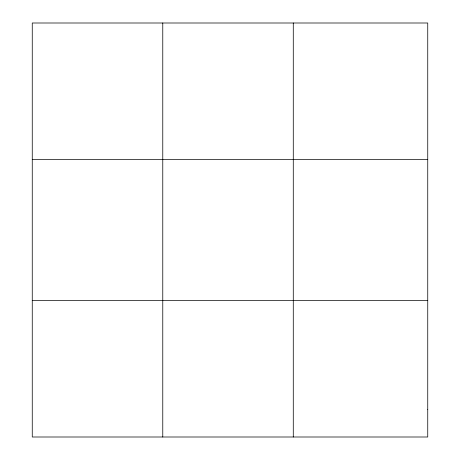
<?xml version="1.0" encoding="UTF-8"?>
<svg xmlns="http://www.w3.org/2000/svg" width="460" height="460" viewBox="0 0 460 460"><rect width="100%" height="100%" fill="white"/><g stroke="black" fill="none" stroke-linecap="round" stroke-linejoin="round"><path stroke-width="0.69" d="M162.771 23L162.771 437M293.279 23L293.279 437M32.258 159.62L427.742 159.62M32.258 300.38L427.742 300.38M427.742 409.676L427.742 437L32.258 437L32.258 23L427.742 23L427.742 409.676"/></g></svg>
